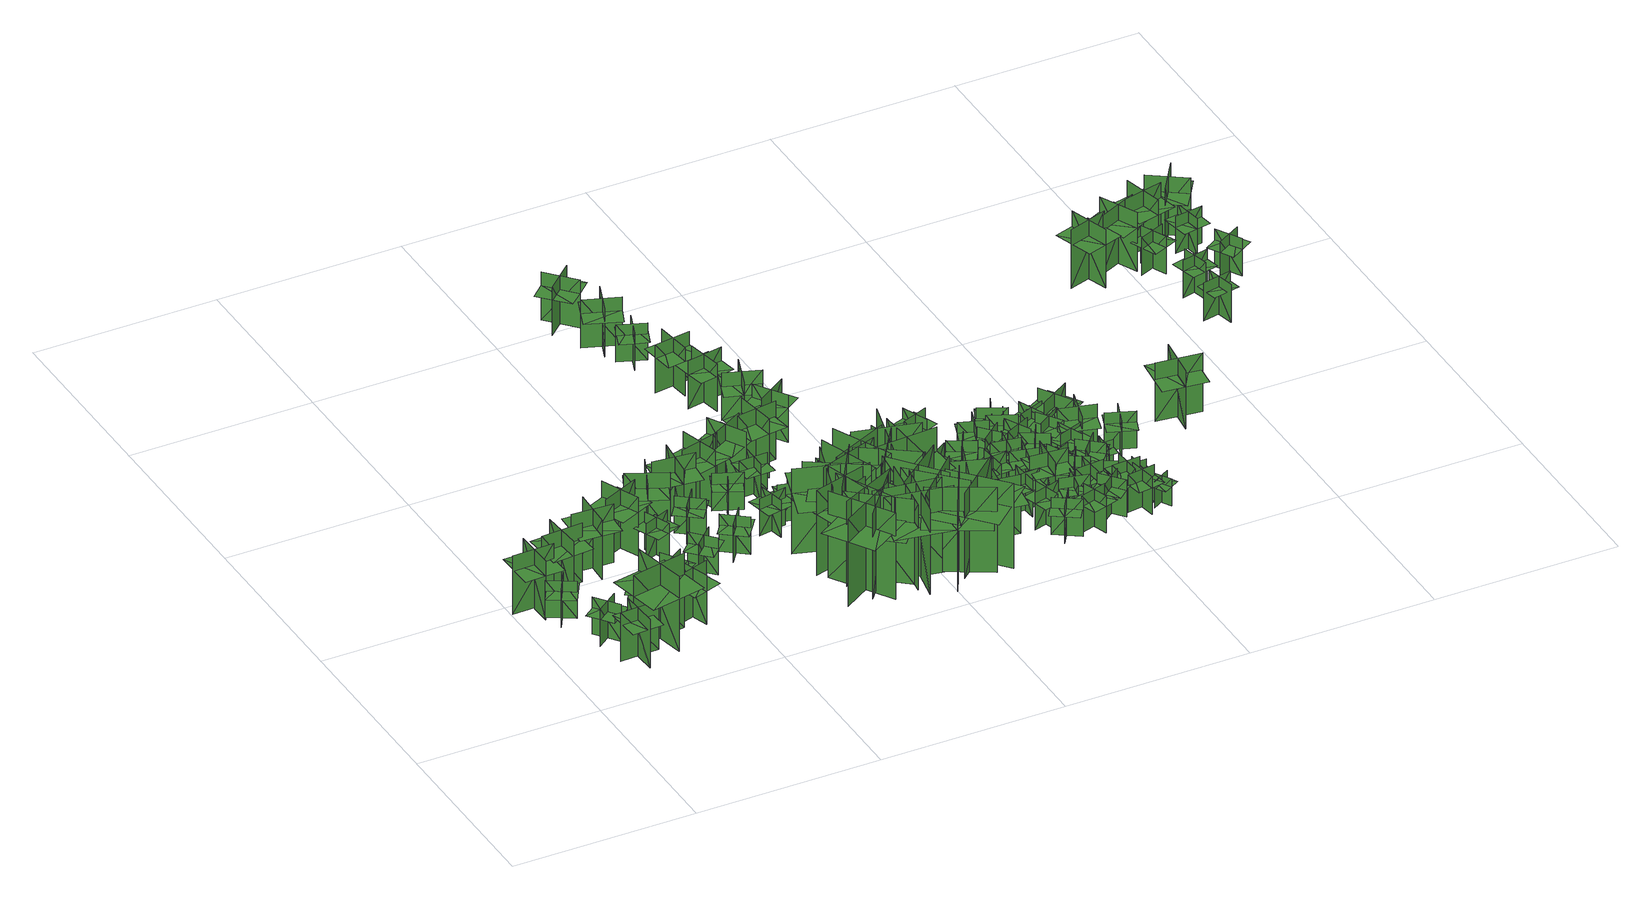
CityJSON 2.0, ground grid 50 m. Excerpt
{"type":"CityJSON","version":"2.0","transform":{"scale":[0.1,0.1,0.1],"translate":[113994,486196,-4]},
"CityObjects":{
"tree1":{"type":"SolitaryVegetationObject","geometry":[{"type":"MultiSurface","lod":"1","boundaries":[[[0,1,2]],[[0,2,3]],[[4,5,6]],[[4,6,7]],[[8,9,10]],[[8,10,11]],[[8,11,12]],[[8,12,13]]]}]},
"tree2":{"type":"SolitaryVegetationObject","geometry":[{"type":"MultiSurface","lod":"1","boundaries":[[[14,15,16]],[[14,16,17]],[[18,19,20]],[[18,20,21]],[[22,23,24]],[[22,24,25]],[[22,25,26]],[[22,26,27]]]}]},
"tree3":{"type":"SolitaryVegetationObject","geometry":[{"type":"MultiSurface","lod":"1","boundaries":[[[28,29,30]],[[28,30,31]],[[32,33,34]],[[32,34,35]],[[36,37,38]],[[36,38,39]],[[36,39,40]],[[36,40,41]]]}]},
"tree4":{"type":"SolitaryVegetationObject","geometry":[{"type":"MultiSurface","lod":"1","boundaries":[[[42,43,44]],[[42,44,45]],[[46,47,48]],[[46,48,49]],[[50,51,52]],[[50,52,53]],[[50,54,55]],[[50,55,51]]]}]},
"tree5":{"type":"SolitaryVegetationObject","geometry":[{"type":"MultiSurface","lod":"1","boundaries":[[[56,57,58]],[[56,58,59]],[[60,61,62]],[[60,62,63]],[[64,65,66]],[[64,66,67]],[[64,67,68]],[[64,68,69]]]}]},
"tree6":{"type":"SolitaryVegetationObject","geometry":[{"type":"MultiSurface","lod":"1","boundaries":[[[70,71,72]],[[70,72,73]],[[74,75,76]],[[74,76,77]],[[78,79,80]],[[78,80,81]],[[78,81,82]],[[78,82,83]]]}]},
"tree7":{"type":"SolitaryVegetationObject","geometry":[{"type":"MultiSurface","lod":"1","boundaries":[[[84,85,86]],[[84,86,87]],[[88,89,90]],[[88,90,91]],[[92,93,94]],[[92,94,95]],[[92,95,96]],[[92,96,97]]]}]},
"tree8":{"type":"SolitaryVegetationObject","geometry":[{"type":"MultiSurface","lod":"1","boundaries":[[[98,99,100]],[[98,100,101]],[[102,103,104]],[[102,104,105]],[[106,107,108]],[[106,108,109]],[[106,109,110]],[[106,110,111]]]}]},
"tree9":{"type":"SolitaryVegetationObject","geometry":[{"type":"MultiSurface","lod":"1","boundaries":[[[112,113,114]],[[112,114,115]],[[116,117,118]],[[116,118,119]],[[120,121,122]],[[120,122,123]],[[120,124,125]],[[120,125,121]]]}]},
"tree10":{"type":"SolitaryVegetationObject","geometry":[{"type":"MultiSurface","lod":"1","boundaries":[[[126,127,128]],[[126,128,129]],[[130,131,132]],[[130,132,133]],[[134,135,136]],[[134,136,137]],[[134,137,138]],[[134,138,139]]]}]},
"tree11":{"type":"SolitaryVegetationObject","geometry":[{"type":"MultiSurface","lod":"1","boundaries":[[[140,141,142]],[[140,142,143]],[[144,145,146]],[[144,146,147]],[[148,149,150]],[[148,150,151]],[[148,151,152]],[[148,152,153]]]}]},
"tree12":{"type":"SolitaryVegetationObject","geometry":[{"type":"MultiSurface","lod":"1","boundaries":[[[154,155,156]],[[154,156,157]],[[158,159,160]],[[158,160,161]],[[162,163,164]],[[162,164,165]],[[162,165,166]],[[162,166,167]]]}]},
"tree13":{"type":"SolitaryVegetationObject","geometry":[{"type":"MultiSurface","lod":"1","boundaries":[[[168,169,170]],[[168,170,171]],[[172,173,174]],[[172,174,175]],[[176,177,178]],[[176,178,179]],[[176,179,180]],[[176,180,181]]]}]},
"tree14":{"type":"SolitaryVegetationObject","geometry":[{"type":"MultiSurface","lod":"1","boundaries":[[[182,183,184]],[[182,184,185]],[[186,187,188]],[[186,188,189]],[[190,191,192]],[[190,192,193]],[[190,193,194]],[[190,194,195]]]}]},
"tree15":{"type":"SolitaryVegetationObject","geometry":[{"type":"MultiSurface","lod":"1","boundaries":[[[196,197,198]],[[196,198,199]],[[200,201,202]],[[200,202,203]],[[204,205,206]],[[204,206,207]],[[204,207,208]],[[204,208,209]]]}]},
"tree16":{"type":"SolitaryVegetationObject","geometry":[{"type":"MultiSurface","lod":"1","boundaries":[[[210,211,212]],[[210,212,213]],[[214,215,216]],[[214,216,217]],[[218,219,220]],[[218,220,221]],[[218,221,222]],[[218,222,223]]]}]},
"tree17":{"type":"SolitaryVegetationObject","geometry":[{"type":"MultiSurface","lod":"1","boundaries":[[[224,225,226]],[[224,226,227]],[[228,229,230]],[[228,230,231]],[[232,233,234]],[[232,234,235]],[[232,235,236]],[[232,236,237]]]}]},
"tree18":{"type":"SolitaryVegetationObject","geometry":[{"type":"MultiSurface","lod":"1","boundaries":[[[238,239,240]],[[238,240,241]],[[242,243,244]],[[242,244,245]],[[246,247,248]],[[246,248,249]],[[246,249,250]],[[246,250,251]]]}]},
"tree19":{"type":"SolitaryVegetationObject","geometry":[{"type":"MultiSurface","lod":"1","boundaries":[[[252,253,254]],[[252,254,255]],[[256,257,258]],[[256,258,259]],[[260,261,262]],[[260,262,263]],[[260,263,264]],[[260,264,265]]]}]},
"tree20":{"type":"SolitaryVegetationObject","geometry":[{"type":"MultiSurface","lod":"1","boundaries":[[[266,267,268]],[[266,268,269]],[[270,271,272]],[[270,272,273]],[[274,275,276]],[[274,276,277]],[[274,277,278]],[[274,278,279]]]}]},
"tree21":{"type":"SolitaryVegetationObject","geometry":[{"type":"MultiSurface","lod":"1","boundaries":[[[280,281,282]],[[280,282,283]],[[284,285,286]],[[284,286,287]],[[288,289,290]],[[288,290,291]],[[288,292,293]],[[288,293,289]]]}]},
"tree22":{"type":"SolitaryVegetationObject","geometry":[{"type":"MultiSurface","lod":"1","boundaries":[[[294,295,296]],[[294,296,297]],[[298,299,300]],[[298,300,301]],[[302,303,304]],[[302,304,305]],[[302,305,306]],[[302,306,307]]]}]},
"tree23":{"type":"SolitaryVegetationObject","geometry":[{"type":"MultiSurface","lod":"1","boundaries":[[[308,309,310]],[[308,310,311]],[[312,313,314]],[[312,314,315]],[[316,317,318]],[[316,318,319]],[[316,319,320]],[[316,320,321]]]}]},
"tree24":{"type":"SolitaryVegetationObject","geometry":[{"type":"MultiSurface","lod":"1","boundaries":[[[322,323,324]],[[322,324,325]],[[326,327,328]],[[326,328,329]],[[330,331,332]],[[330,332,333]],[[330,333,334]],[[330,334,335]]]}]},
"tree25":{"type":"SolitaryVegetationObject","geometry":[{"type":"MultiSurface","lod":"1","boundaries":[[[336,337,338]],[[336,338,339]],[[340,341,342]],[[340,342,343]],[[344,345,346]],[[344,346,347]],[[344,347,348]],[[344,348,349]]]}]},
"tree26":{"type":"SolitaryVegetationObject","geometry":[{"type":"MultiSurface","lod":"1","boundaries":[[[350,351,352]],[[350,352,353]],[[354,355,356]],[[354,356,357]],[[358,359,360]],[[358,360,361]],[[358,361,362]],[[358,362,363]]]}]},
"tree27":{"type":"SolitaryVegetationObject","geometry":[{"type":"MultiSurface","lod":"1","boundaries":[[[364,365,366]],[[364,366,367]],[[368,369,370]],[[368,370,371]],[[372,373,374]],[[372,374,375]],[[372,375,376]],[[372,376,377]]]}]},
"tree28":{"type":"SolitaryVegetationObject","geometry":[{"type":"MultiSurface","lod":"1","boundaries":[[[378,379,380]],[[378,380,381]],[[382,383,384]],[[382,384,385]],[[386,387,388]],[[386,388,389]],[[386,390,391]],[[386,391,387]]]}]},
"tree29":{"type":"SolitaryVegetationObject","geometry":[{"type":"MultiSurface","lod":"1","boundaries":[[[392,393,394]],[[392,394,395]],[[396,397,398]],[[396,398,399]],[[400,401,402]],[[400,402,403]],[[400,404,405]],[[400,405,401]]]}]},
"tree30":{"type":"SolitaryVegetationObject","geometry":[{"type":"MultiSurface","lod":"1","boundaries":[[[406,407,408]],[[406,408,409]],[[410,411,412]],[[410,412,413]],[[414,415,416]],[[414,416,417]],[[414,417,418]],[[414,418,419]]]}]},
"tree31":{"type":"SolitaryVegetationObject","geometry":[{"type":"MultiSurface","lod":"1","boundaries":[[[420,421,422]],[[420,422,423]],[[424,425,426]],[[424,426,427]],[[428,429,430]],[[428,430,431]],[[428,431,432]],[[428,432,433]]]}]},
"tree32":{"type":"SolitaryVegetationObject","geometry":[{"type":"MultiSurface","lod":"1","boundaries":[[[434,435,436]],[[434,436,437]],[[438,439,440]],[[438,440,441]],[[442,443,444]],[[442,444,445]],[[442,445,446]],[[442,446,447]]]}]},
"tree33":{"type":"SolitaryVegetationObject","geometry":[{"type":"MultiSurface","lod":"1","boundaries":[[[448,449,450]],[[448,450,451]],[[452,453,454]],[[452,454,455]],[[456,457,458]],[[456,458,459]],[[456,459,460]],[[456,460,461]]]}]},
"tree34":{"type":"SolitaryVegetationObject","geometry":[{"type":"MultiSurface","lod":"1","boundaries":[[[462,463,464]],[[462,464,465]],[[466,467,468]],[[466,468,469]],[[470,471,472]],[[470,472,473]],[[470,473,474]],[[470,474,475]]]}]},
"tree35":{"type":"SolitaryVegetationObject","geometry":[{"type":"MultiSurface","lod":"1","boundaries":[[[476,477,478]],[[476,478,479]],[[480,481,482]],[[480,482,483]],[[484,485,486]],[[484,486,487]],[[484,487,488]],[[484,488,489]]]}]},
"tree36":{"type":"SolitaryVegetationObject","geometry":[{"type":"MultiSurface","lod":"1","boundaries":[[[490,491,492]],[[490,492,493]],[[494,495,496]],[[494,496,497]],[[498,499,500]],[[498,500,501]],[[498,501,502]],[[498,502,503]]]}]},
"tree37":{"type":"SolitaryVegetationObject","geometry":[{"type":"MultiSurface","lod":"1","boundaries":[[[504,505,506]],[[504,506,507]],[[508,509,510]],[[508,510,511]],[[512,513,514]],[[512,514,515]],[[512,515,516]],[[512,516,517]]]}]},
"tree38":{"type":"SolitaryVegetationObject","geometry":[{"type":"MultiSurface","lod":"1","boundaries":[[[518,519,520]],[[518,520,521]],[[522,523,524]],[[522,524,525]],[[526,527,528]],[[526,528,529]],[[526,529,530]],[[526,530,531]]]}]},
"tree39":{"type":"SolitaryVegetationObject","geometry":[{"type":"MultiSurface","lod":"1","boundaries":[[[532,533,534]],[[532,534,535]],[[536,537,538]],[[536,538,539]],[[540,541,542]],[[540,542,543]],[[540,543,544]],[[540,544,545]]]}]},
"tree40":{"type":"SolitaryVegetationObject","geometry":[{"type":"MultiSurface","lod":"1","boundaries":[[[546,547,548]],[[546,548,549]],[[550,551,552]],[[550,552,553]],[[554,555,556]],[[554,556,557]],[[554,557,558]],[[554,558,559]]]}]},
"tree41":{"type":"SolitaryVegetationObject","geometry":[{"type":"MultiSurface","lod":"1","boundaries":[[[560,561,562]],[[560,562,563]],[[564,565,566]],[[564,566,567]],[[568,569,570]],[[568,570,571]],[[568,571,572]],[[568,572,573]]]}]},
"tree42":{"type":"SolitaryVegetationObject","geometry":[{"type":"MultiSurface","lod":"1","boundaries":[[[574,575,576]],[[574,576,577]],[[578,579,580]],[[578,580,581]],[[582,583,584]],[[582,584,585]],[[582,585,586]],[[582,586,587]]]}]},
"tree43":{"type":"SolitaryVegetationObject","geometry":[{"type":"MultiSurface","lod":"1","boundaries":[[[588,589,590]],[[588,590,591]],[[592,593,594]],[[592,594,595]],[[596,597,598]],[[596,598,599]],[[596,599,600]],[[596,600,601]]]}]},
"tree44":{"type":"SolitaryVegetationObject","geometry":[{"type":"MultiSurface","lod":"1","boundaries":[[[602,603,604]],[[602,604,605]],[[606,607,608]],[[606,608,609]],[[610,611,612]],[[610,612,613]],[[610,613,614]],[[610,614,615]]]}]},
"tree45":{"type":"SolitaryVegetationObject","geometry":[{"type":"MultiSurface","lod":"1","boundaries":[[[616,617,618]],[[616,618,619]],[[620,621,622]],[[620,622,623]],[[624,625,626]],[[624,626,627]],[[624,627,628]],[[624,628,629]]]}]},
"tree46":{"type":"SolitaryVegetationObject","geometry":[{"type":"MultiSurface","lod":"1","boundaries":[[[630,631,632]],[[630,632,633]],[[634,635,636]],[[634,636,637]],[[638,639,640]],[[638,640,641]],[[638,641,642]],[[638,642,643]]]}]},
"tree47":{"type":"SolitaryVegetationObject","geometry":[{"type":"MultiSurface","lod":"1","boundaries":[[[644,645,646]],[[644,646,647]],[[648,649,650]],[[648,650,651]],[[652,653,654]],[[652,654,655]],[[652,655,656]],[[652,656,657]]]}]},
"tree48":{"type":"SolitaryVegetationObject","geometry":[{"type":"MultiSurface","lod":"1","boundaries":[[[658,659,660]],[[658,660,661]],[[662,663,664]],[[662,664,665]],[[666,667,668]],[[666,668,669]],[[666,669,670]],[[666,670,671]]]}]},
"tree49":{"type":"SolitaryVegetationObject","geometry":[{"type":"MultiSurface","lod":"1","boundaries":[[[672,673,674]],[[672,674,675]],[[676,677,678]],[[676,678,679]],[[680,681,682]],[[680,682,683]],[[680,683,684]],[[680,684,685]]]}]},
"tree50":{"type":"SolitaryVegetationObject","geometry":[{"type":"MultiSurface","lod":"1","boundaries":[[[686,687,688]],[[686,688,689]],[[690,691,692]],[[690,692,693]],[[694,695,696]],[[694,696,697]],[[694,697,698]],[[694,698,699]]]}]},
"tree51":{"type":"SolitaryVegetationObject","geometry":[{"type":"MultiSurface","lod":"1","boundaries":[[[700,701,702]],[[700,702,703]],[[704,705,706]],[[704,706,707]],[[708,709,710]],[[708,710,711]],[[708,711,712]],[[708,712,713]]]}]},
"tree52":{"type":"SolitaryVegetationObject","geometry":[{"type":"MultiSurface","lod":"1","boundaries":[[[714,715,716]],[[714,716,717]],[[718,719,720]],[[718,720,721]],[[722,723,724]],[[722,724,725]],[[722,725,726]],[[722,726,727]]]}]},
"tree53":{"type":"SolitaryVegetationObject","geometry":[{"type":"MultiSurface","lod":"1","boundaries":[[[728,729,730]],[[728,730,731]],[[732,733,734]],[[732,734,735]],[[736,737,738]],[[736,738,739]],[[736,739,740]],[[736,740,741]]]}]},
"tree54":{"type":"SolitaryVegetationObject","geometry":[{"type":"MultiSurface","lod":"1","boundaries":[[[742,743,744]],[[742,744,745]],[[746,747,748]],[[746,748,749]],[[750,751,752]],[[750,752,753]],[[750,753,754]],[[750,754,755]]]}]},
"tree55":{"type":"SolitaryVegetationObject","geometry":[{"type":"MultiSurface","lod":"1","boundaries":[[[756,757,758]],[[756,758,759]],[[760,761,762]],[[760,762,763]],[[764,765,766]],[[764,766,767]],[[764,767,768]],[[764,768,769]]]}]},
"tree56":{"type":"SolitaryVegetationObject","geometry":[{"type":"MultiSurface","lod":"1","boundaries":[[[770,771,772]],[[770,772,773]],[[774,775,776]],[[774,776,777]],[[778,779,780]],[[778,780,781]],[[778,781,782]],[[778,782,783]]]}]},
"tree57":{"type":"SolitaryVegetationObject","geometry":[{"type":"MultiSurface","lod":"1","boundaries":[[[784,785,786]],[[784,786,787]],[[788,789,790]],[[788,790,791]],[[792,793,794]],[[792,794,795]],[[792,795,796]],[[792,796,797]]]}]},
"tree58":{"type":"SolitaryVegetationObject","geometry":[{"type":"MultiSurface","lod":"1","boundaries":[[[798,799,800]],[[798,800,801]],[[802,803,804]],[[802,804,805]],[[806,807,808]],[[806,808,809]],[[806,809,810]],[[806,810,811]]]}]},
"tree59":{"type":"SolitaryVegetationObject","geometry":[{"type":"MultiSurface","lod":"1","boundaries":[[[812,813,814]],[[812,814,815]],[[816,817,818]],[[816,818,819]],[[820,821,822]],[[820,822,823]],[[820,823,824]],[[820,824,825]]]}]},
"tree60":{"type":"SolitaryVegetationObject","geometry":[{"type":"MultiSurface","lod":"1","boundaries":[[[826,827,828]],[[826,828,829]],[[830,831,832]],[[830,832,833]],[[834,835,836]],[[834,836,837]],[[834,837,838]],[[834,838,839]]]}]},
"tree61":{"type":"SolitaryVegetationObject","geometry":[{"type":"MultiSurface","lod":"1","boundaries":[[[840,841,842]],[[840,842,843]],[[844,845,846]],[[844,846,847]],[[848,849,850]],[[848,850,851]],[[848,851,852]],[[848,852,853]]]}]},
"tree62":{"type":"SolitaryVegetationObject","geometry":[{"type":"MultiSurface","lod":"1","boundaries":[[[854,855,856]],[[854,856,857]],[[858,859,860]],[[858,860,861]],[[862,863,864]],[[862,864,865]],[[862,865,866]],[[862,866,867]]]}]},
"tree63":{"type":"SolitaryVegetationObject","geometry":[{"type":"MultiSurface","lod":"1","boundaries":[[[868,869,870]],[[868,870,871]],[[872,873,874]],[[872,874,875]],[[876,877,878]],[[876,878,879]],[[876,879,880]],[[876,880,881]]]}]},
"tree64":{"type":"SolitaryVegetationObject","geometry":[{"type":"MultiSurface","lod":"1","boundaries":[[[882,883,884]],[[882,884,885]],[[886,887,888]],[[886,888,889]],[[890,891,892]],[[890,892,893]],[[890,893,894]],[[890,894,895]]]}]},
"tree65":{"type":"SolitaryVegetationObject","geometry":[{"type":"MultiSurface","lod":"1","boundaries":[[[896,897,898]],[[896,898,899]],[[900,901,902]],[[900,902,903]],[[904,905,906]],[[904,906,907]],[[904,907,908]],[[904,908,909]]]}]},
"tree66":{"type":"SolitaryVegetationObject","geometry":[{"type":"MultiSurface","lod":"1","boundaries":[[[910,911,912]],[[910,912,913]],[[914,915,916]],[[914,916,917]],[[918,919,920]],[[918,920,921]],[[918,921,922]],[[918,922,923]]]}]},
"tree67":{"type":"SolitaryVegetationObject","geometry":[{"type":"MultiSurface","lod":"1","boundaries":[[[924,925,926]],[[924,926,927]],[[928,929,930]],[[928,930,931]],[[932,933,934]],[[932,934,935]],[[932,935,936]],[[932,936,937]]]}]},
"tree68":{"type":"SolitaryVegetationObject","geometry":[{"type":"MultiSurface","lod":"1","boundaries":[[[938,939,940]],[[938,940,941]],[[942,943,944]],[[942,944,945]],[[946,947,948]],[[946,948,949]],[[946,949,950]],[[946,950,951]]]}]},
"tree69":{"type":"SolitaryVegetationObject","geometry":[{"type":"MultiSurface","lod":"1","boundaries":[[[952,953,954]],[[952,954,955]],[[956,957,958]],[[956,958,959]],[[960,961,962]],[[960,962,963]],[[960,963,964]],[[960,964,965]]]}]},
"tree70":{"type":"SolitaryVegetationObject","geometry":[{"type":"MultiSurface","lod":"1","boundaries":[[[966,967,968]],[[966,968,969]],[[970,971,972]],[[970,972,973]],[[974,975,976]],[[974,976,977]],[[974,977,978]],[[974,978,979]]]}]},
"tree71":{"type":"SolitaryVegetationObject","geometry":[{"type":"MultiSurface","lod":"1","boundaries":[[[980,981,982]],[[980,982,983]],[[984,985,986]],[[984,986,987]],[[988,989,990]],[[988,990,991]],[[988,991,992]],[[988,992,993]]]}]},
"tree72":{"type":"SolitaryVegetationObject","geometry":[{"type":"MultiSurface","lod":"1","boundaries":[[[994,995,996]],[[994,996,997]],[[998,999,1000]],[[998,1000,1001]],[[1002,1003,1004]],[[1002,1004,1005]],[[1002,1005,1006]],[[1002,1006,1007]]]}]},
"tree73":{"type":"SolitaryVegetationObject","geometry":[{"type":"MultiSurface","lod":"1","boundaries":[[[1008,1009,1010]],[[1008,1010,1011]],[[1012,1013,1014]],[[1012,1014,1015]],[[1016,1017,1018]],[[1016,1018,1019]],[[1016,1019,1020]],[[1016,1020,1021]]]}]},
"tree74":{"type":"SolitaryVegetationObject","geometry":[{"type":"MultiSurface","lod":"1","boundaries":[[[1022,1023,1024]],[[1022,1024,1025]],[[1026,1027,1028]],[[1026,1028,1029]],[[1030,1020,1031]],[[1030,1031,1032]],[[1030,1032,1033]],[[1030,1033,1034]]]}]},
"tree75":{"type":"SolitaryVegetationObject","geometry":[{"type":"MultiSurface","lod":"1","boundaries":[[[1035,1036,1037]],[[1035,1037,1038]],[[1039,1040,1041]],[[1039,1041,1042]],[[1043,1044,1045]],[[1043,1045,1046]],[[1043,1046,1047]],[[1043,1047,1048]]]}]},
"tree76":{"type":"SolitaryVegetationObject","geometry":[{"type":"MultiSurface","lod":"1","boundaries":[[[1049,1050,1051]],[[1049,1051,1052]],[[1053,1054,1055]],[[1053,1055,1056]],[[1057,1058,1059]],[[1057,1059,1060]],[[1057,1060,1061]],[[1057,1061,1062]]]}]},
"tree77":{"type":"SolitaryVegetationObject","geometry":[{"type":"MultiSurface","lod":"1","boundaries":[[[1063,1064,1065]],[[1063,1065,1066]],[[1067,1068,1069]],[[1067,1069,1070]],[[1071,1072,1073]],[[1071,1073,1074]],[[1071,1074,1075]],[[1071,1075,1076]]]}]},
"tree78":{"type":"SolitaryVegetationObject","geometry":[{"type":"MultiSurface","lod":"1","boundaries":[[[1077,1078,1079]],[[1077,1079,1080]],[[1081,1082,1083]],[[1081,1083,1084]],[[1085,1086,1087]],[[1085,1087,1088]],[[1085,1088,1089]],[[1085,1089,1090]]]}]},
"tree79":{"type":"SolitaryVegetationObject","geometry":[{"type":"MultiSurface","lod":"1","boundaries":[[[1091,1092,1093]],[[1091,1093,1094]],[[1095,1096,1097]],[[1095,1097,1098]],[[1099,1100,1101]],[[1099,1101,1102]],[[1099,1102,1103]],[[1099,1103,1104]]]}]},
"tree80":{"type":"SolitaryVegetationObject","geometry":[{"type":"MultiSurface","lod":"1","boundaries":[[[1105,1106,1107]],[[1105,1107,1108]],[[1109,1110,1111]],[[1109,1111,1112]],[[1113,1114,1115]],[[1113,1115,1116]],[[1113,1116,1117]],[[1113,1117,1118]]]}]},
"tree81":{"type":"SolitaryVegetationObject","geometry":[{"type":"MultiSurface","lod":"1","boundaries":[[[1119,1120,1121]],[[1119,1121,1122]],[[1123,1124,1125]],[[1123,1125,1126]],[[1127,1128,1129]],[[1127,1129,1130]],[[1127,1130,1131]],[[1127,1131,1132]]]}]},
"tree82":{"type":"SolitaryVegetationObject","geometry":[{"type":"MultiSurface","lod":"1","boundaries":[[[1133,1134,1135]],[[1133,1135,1136]],[[1137,1138,1139]],[[1137,1139,1140]],[[1141,1142,1143]],[[1141,1143,1144]],[[1141,1144,1145]],[[1141,1145,1146]]]}]},
"tree83":{"type":"SolitaryVegetationObject","geometry":[{"type":"MultiSurface","lod":"1","boundaries":[[[1147,1148,1149]],[[1147,1149,1150]],[[1151,1152,1153]],[[1151,1153,1154]],[[1155,1156,1157]],[[1155,1157,1158]],[[1155,1158,1159]],[[1155,1159,1160]]]}]},
"tree84":{"type":"SolitaryVegetationObject","geometry":[{"type":"MultiSurface","lod":"1","boundaries":[[[1161,1162,1163]],[[1161,1163,1164]],[[1165,1166,1167]],[[1165,1167,1168]],[[1169,1170,1171]],[[1169,1171,1172]],[[1169,1172,1173]],[[1169,1173,1174]]]}]},
"tree85":{"type":"SolitaryVegetationObject","geometry":[{"type":"MultiSurface","lod":"1","boundaries":[[[1175,1176,1177]],[[1175,1177,1178]],[[1179,1180,1181]],[[1179,1181,1182]],[[1183,1184,1185]],[[1183,1185,1186]],[[1183,1186,1187]],[[1183,1187,1188]]]}]},
"tree86":{"type":"SolitaryVegetationObject","geometry":[{"type":"MultiSurface","lod":"1","boundaries":[[[1189,1190,1191]],[[1189,1191,1192]],[[1193,1194,1195]],[[1193,1195,1196]],[[1197,1198,1199]],[[1197,1199,1200]],[[1197,1200,1201]],[[1197,1201,1202]]]}]},
"tree87":{"type":"SolitaryVegetationObject","geometry":[{"type":"MultiSurface","lod":"1","boundaries":[[[1203,1204,1205]],[[1203,1205,1206]],[[1207,1208,1209]],[[1207,1209,1210]],[[1211,1212,1213]],[[1211,1213,1214]],[[1211,1214,1215]],[[1211,1215,1216]]]}]},
"tree88":{"type":"SolitaryVegetationObject","geometry":[{"type":"MultiSurface","lod":"1","boundaries":[[[1217,1218,1219]],[[1217,1219,1220]],[[1221,1222,1223]],[[1221,1223,1224]],[[1225,1226,1227]],[[1225,1227,1228]],[[1225,1228,1229]],[[1225,1229,1230]]]}]},
"tree89":{"type":"SolitaryVegetationObject","geometry":[{"type":"MultiSurface","lod":"1","boundaries":[[[1231,1232,1233]],[[1231,1233,1234]],[[1235,1236,1237]],[[1235,1237,1238]],[[1239,1240,1241]],[[1239,1241,1242]],[[1239,1242,1243]],[[1239,1243,1244]]]}]},
"tree90":{"type":"SolitaryVegetationObject","geometry":[{"type":"MultiSurface","lod":"1","boundaries":[[[1245,1246,1247]],[[1245,1247,1248]],[[1249,1250,1251]],[[1249,1251,1252]],[[1253,1254,1255]],[[1253,1255,1256]],[[1253,1256,1257]],[[1253,1257,1258]]]}]},
"tree91":{"type":"SolitaryVegetationObject","geometry":[{"type":"MultiSurface","lod":"1","boundaries":[[[1259,1260,1261]],[[1259,1261,1262]],[[1263,1264,1265]],[[1263,1265,1266]],[[1267,1268,1269]],[[1267,1269,1270]],[[1267,1270,1271]],[[1267,1271,1272]]]}]},
"tree92":{"type":"SolitaryVegetationObject","geometry":[{"type":"MultiSurface","lod":"1","boundaries":[[[1273,1274,1275]],[[1273,1275,1276]],[[1277,1278,1279]],[[1277,1279,1280]],[[1281,1282,1283]],[[1281,1283,1284]],[[1281,1284,1285]],[[1281,1285,1286]]]}]},
"tree93":{"type":"SolitaryVegetationObject","geometry":[{"type":"MultiSurface","lod":"1","boundaries":[[[1287,1288,1289]],[[1287,1289,1290]],[[1291,1292,1293]],[[1291,1293,1294]],[[1295,1296,1297]],[[1295,1297,1298]],[[1295,1298,1299]],[[1295,1299,1300]]]}]},
"tree94":{"type":"SolitaryVegetationObject","geometry":[{"type":"MultiSurface","lod":"1","boundaries":[[[1301,1302,1303]],[[1301,1303,1304]],[[1305,1306,1307]],[[1305,1307,1308]],[[1309,1310,1311]],[[1309,1311,1312]],[[1309,1312,1313]],[[1309,1313,1314]]]}]},
"tree95":{"type":"SolitaryVegetationObject","geometry":[{"type":"MultiSurface","lod":"1","boundaries":[[[1315,1316,1317]],[[1315,1317,1318]],[[1319,1320,1321]],[[1319,1321,1322]],[[1323,1324,1325]],[[1323,1325,1326]],[[1323,1327,1328]],[[1323,1328,1324]]]}]},
"tree96":{"type":"SolitaryVegetationObject","geometry":[{"type":"MultiSurface","lod":"1","boundaries":[[[1329,1330,1331]],[[1329,1331,1332]],[[1333,1334,1335]],[[1333,1335,1336]],[[1337,1338,1339]],[[1337,1339,1340]],[[1337,1340,1341]],[[1337,1341,1342]]]}]},
"tree97":{"type":"SolitaryVegetationObject","geometry":[{"type":"MultiSurface","lod":"1","boundaries":[[[1343,1344,1345]],[[1343,1345,1346]],[[1347,1348,1349]],[[1347,1349,1350]],[[1351,1352,1353]],[[1351,1353,1354]],[[1351,1354,1355]],[[1351,1355,1356]]]}]},
"tree98":{"type":"SolitaryVegetationObject","geometry":[{"type":"MultiSurface","lod":"1","boundaries":[[[1357,1358,1359]],[[1357,1359,1360]],[[1361,1362,1363]],[[1361,1363,1364]],[[1365,1366,1367]],[[1365,1367,1368]],[[1365,1368,1369]],[[1365,1369,1370]]]}]},
"tree99":{"type":"SolitaryVegetationObject","geometry":[{"type":"MultiSurface","lod":"1","boundaries":[[[1371,1372,1373]],[[1371,1373,1374]],[[1375,1376,1377]],[[1375,1377,1378]],[[1379,1380,1381]],[[1379,1381,1382]],[[1379,1382,1383]],[[1379,1383,1384]]]}]},
"tree100":{"type":"SolitaryVegetationObject","geometry":[{"type":"MultiSurface","lod":"1","boundaries":[[[1385,1386,1387]],[[1385,1387,1388]],[[1389,1390,1391]],[[1389,1391,1392]],[[1393,1394,1395]],[[1393,1395,1396]],[[1393,1396,1397]],[[1393,1397,1398]]]}]},
"tree101":{"type":"SolitaryVegetationObject","geometry":[{"type":"MultiSurface","lod":"1","boundaries":[[[1399,1400,1401]],[[1399,1401,1402]],[[1403,1404,1405]],[[1403,1405,1406]],[[1407,1408,1409]],[[1407,1409,1410]],[[1407,1410,1411]],[[1407,1411,1412]]]}]}
},
"vertices":[
[4,465,9],[117,468,9],[117,468,179],[4,465,179],[64,409,9],[61,521,9],[61,521,179],[64,409,179],[64,409,135],[118,410,135],[115,522,135],[61,521,135],[7,520,135],[9,408,135],
[127,366,18],[61,406,18],[61,406,126],[127,366,126],[115,416,18],[75,350,18],[75,350,126],[115,416,126],[115,416,96],[82,436,96],[42,370,96],[75,350,96],[108,330,96],[148,396,96],
[176,231,17],[130,293,17],[130,293,124],[176,231,124],[184,282,17],[122,236,17],[122,236,124],[184,282,124],[184,282,94],[161,313,94],[99,267,94],[122,236,94],[145,205,94],[207,251,94],
[188,103,13],[183,209,13],[183,209,154],[188,103,154],[244,165,13],[138,160,13],[138,160,154],[244,165,154],[188,112,118],[183,209,118],[141,207,118],[146,110,118],[230,114,118],[225,211,118],
[162,450,10],[154,562,10],[154,562,181],[162,450,181],[216,512,10],[103,504,10],[103,504,181],[216,512,181],[216,512,136],[212,566,136],[100,558,136],[103,504,136],[107,450,136],[220,458,136],
[283,135,13],[253,286,13],[253,286,229],[283,135,229],[341,220,13],[189,190,13],[189,190,229],[341,220,229],[341,220,168],[326,296,168],[174,266,168],[189,190,168],[204,114,168],[356,144,168],
[246,328,19],[308,283,19],[308,283,126],[246,328,126],[253,277,19],[299,340,19],[299,340,126],[253,277,126],[253,277,96],[285,254,96],[330,317,96],[299,340,96],[268,363,96],[222,300,96],
[266,604,16],[260,492,16],[260,492,186],[266,604,186],[206,549,16],[318,543,16],[318,543,186],[206,549,186],[206,549,141],[203,495,141],[315,489,141],[318,543,141],[321,597,141],[208,603,141],
[394,204,15],[367,286,15],[367,286,157],[394,204,157],[423,263,15],[342,236,15],[342,236,157],[423,263,157],[423,263,111],[342,236,111],[357,192,111],[438,219,111],[409,307,111],[328,281,111],
[411,374,21],[347,330,21],[347,330,128],[411,374,128],[360,383,21],[404,319,21],[404,319,128],[360,383,128],[360,383,98],[328,361,98],[372,297,98],[404,319,98],[436,341,98],[392,405,98],
[337,643,17],[383,540,17],[383,540,187],[337,643,187],[308,566,17],[411,612,17],[411,612,187],[308,566,187],[308,566,143],[330,517,143],[433,563,143],[411,612,143],[389,662,143],[286,616,143],
[407,552,22],[437,481,22],[437,481,130],[407,552,130],[387,505,22],[459,534,22],[459,534,130],[387,505,130],[387,505,100],[402,469,100],[474,499,100],[459,534,100],[444,570,100],[372,541,100],
[512,370,23],[458,426,23],[458,426,131],[512,370,131],[513,422,23],[457,368,23],[457,368,131],[513,422,131],[513,422,100],[486,450,100],[430,396,100],[457,368,100],[484,340,100],[540,394,100],
[501,599,18],[399,645,18],[399,645,188],[501,599,188],[472,676,18],[426,573,18],[426,573,188],[472,676,188],[472,676,144],[423,698,144],[376,595,144],[426,573,144],[475,551,144],[521,654,144],
[551,584,25],[505,522,25],[505,522,133],[551,584,133],[500,577,25],[562,530,25],[562,530,133],[500,577,133],[500,577,102],[477,546,102],[539,499,102],[562,530,102],[585,562,102],[523,608,102],
[622,412,24],[560,458,24],[560,458,132],[622,412,132],[615,463,24],[568,401,24],[568,401,132],[615,463,132],[615,463,102],[584,486,102],[537,424,102],[568,401,102],[599,377,102],[646,439,102],
[483,661,17],[595,649,17],[595,649,187],[483,661,187],[536,597,17],[547,709,17],[547,709,187],[536,597,187],[536,597,143],[589,592,143],[601,704,143],[547,709,143],[493,715,143],[482,603,143],
[610,741,18],[640,632,18],[640,632,188],[610,741,188],[570,669,18],[679,699,18],[679,699,188],[570,669,188],[570,669,143],[584,617,143],[693,646,143],[679,699,143],[664,751,143],[556,721,143],
[622,615,29],[694,585,29],[694,585,137],[622,615,137],[641,567,29],[672,639,29],[672,639,137],[641,567,137],[641,567,106],[677,552,106],[707,623,106],[672,639,106],[636,654,106],[606,583,106],
[676,469,26],[752,484,26],[752,484,134],[676,469,134],[719,440,26],[704,516,26],[704,516,134],[719,440,134],[719,440,104],[757,447,104],[742,523,104],[704,516,104],[666,509,104],[681,433,104],
[896,224,10],[736,123,10],[736,123,261],[896,224,261],[750,256,10],[851,96,10],[851,96,261],[750,256,261],[882,215,196],[736,123,196],[776,60,196],[922,152,196],[843,279,196],[696,187,196],
[836,212,18],[788,382,18],[788,382,264],[836,212,264],[894,315,18],[724,266,18],[724,266,264],[894,315,264],[894,315,195],[870,400,195],[700,351,195],[724,266,195],[748,181,195],[919,230,195],
[816,427,20],[764,258,20],[764,258,266],[816,427,266],[712,373,20],[881,320,20],[881,320,266],[712,373,266],[712,373,197],[686,288,197],[855,236,197],[881,320,197],[907,405,197],[738,457,197],
[799,117,15],[912,253,15],[912,253,261],[799,117,261],[917,127,15],[781,240,15],[781,240,261],[917,127,261],[917,127,192],[973,195,192],[837,308,192],[781,240,192],[724,172,192],[860,59,192],
[768,193,16],[927,272,16],[927,272,262],[768,193,262],[880,155,16],[801,314,16],[801,314,262],[880,155,262],[880,155,193],[959,194,193],[881,353,193],[801,314,193],[722,274,193],[801,116,193],
[739,500,28],[814,482,28],[814,482,136],[739,500,136],[766,456,28],[783,531,28],[783,531,136],[766,456,136],[766,456,106],[803,447,106],[821,522,106],[783,531,106],[746,540,106],[728,465,106],
[742,668,19],[687,767,19],[687,767,189],[742,668,189],[764,748,19],[666,693,19],[666,693,189],[764,748,189],[764,748,144],[738,795,144],[640,740,144],[666,693,144],[692,645,144],[791,700,144],
[748,387,18],[907,284,18],[907,284,269],[748,387,269],[781,241,18],[883,400,18],[883,400,269],[781,241,269],[762,378,204],[907,284,204],[947,347,204],[802,441,204],[721,315,204],[867,222,204],
[884,412,23],[763,365,23],[763,365,195],[884,412,195],[790,453,23],[836,332,23],[836,332,195],[790,453,195],[874,408,151],[763,365,151],[781,317,151],[892,360,151],[855,456,151],[744,413,151],
[746,598,29],[745,675,29],[745,675,137],[746,598,137],[782,635,29],[705,633,29],[705,633,137],[782,635,137],[782,635,107],[782,673,107],[704,672,107],[705,633,107],[706,595,107],[783,596,107],
[833,448,21],[893,281,21],[893,281,268],[833,448,268],[782,341,21],[949,401,21],[949,401,268],[782,341,268],[782,341,199],[812,258,199],[979,317,199],[949,401,199],[919,484,199],[752,425,199],
[858,375,20],[921,233,20],[921,233,236],[858,375,236],[820,279,20],[962,342,20],[962,342,236],[820,279,236],[820,279,175],[851,208,175],[993,271,175],[962,342,175],[931,412,175],[789,350,175],
[930,68,17],[963,242,17],[963,242,263],[930,68,263],[1028,134,17],[854,166,17],[854,166,263],[1028,134,263],[1028,134,194],[1044,221,194],[870,253,194],[854,166,194],[838,79,194],[1012,47,194],
[939,276,16],[914,101,16],[914,101,262],[939,276,262],[844,206,16],[1019,181,16],[1019,181,262],[844,206,262],[844,206,193],[831,119,193],[1006,93,193],[1019,181,193],[1032,268,193],[857,294,193],
[863,747,25],[752,731,25],[752,731,195],[863,747,195],[797,796,25],[813,684,25],[813,684,195],[797,796,195],[797,796,151],[743,788,151],[760,676,151],[813,684,151],[867,692,151],[850,804,151],
[990,438,22],[829,364,22],[829,364,269],[990,438,269],[879,480,22],[954,319,22],[954,319,269],[879,480,269],[879,480,200],[799,442,200],[874,282,200],[954,319,200],[1034,356,200],[960,517,200],
[885,390,21],[1031,290,21],[1031,290,267],[885,390,267],[906,274,21],[1006,420,21],[1006,420,267],[906,274,267],[906,274,198],[979,224,198],[1079,370,198],[1006,420,198],[933,470,198],[833,324,198],
[930,507,27],[876,563,27],[876,563,135],[930,507,135],[931,559,27],[875,505,27],[875,505,135],[931,559,135],[931,559,105],[903,587,105],[848,532,105],[875,505,105],[903,477,105],[958,531,105],
[927,200,17],[1065,311,17],[1065,311,264],[927,200,264],[1044,187,17],[933,325,17],[933,325,264],[1044,187,264],[1044,187,195],[1113,242,195],[1002,380,195],[933,325,195],[864,269,195],[975,131,195],
[1072,132,19],[949,259,19],[949,259,265],[1072,132,265],[1075,249,19],[948,127,19],[948,127,265],[1075,249,265],[1075,249,196],[1014,313,196],[886,190,196],[948,127,196],[1009,63,196],[1137,186,196],
[960,160,19],[1115,75,19],[1115,75,265],[960,160,265],[993,47,19],[1078,202,19],[1078,202,265],[993,47,265],[993,47,196],[1070,4,196],[1155,160,196],[1078,202,196],[1000,245,196],[915,89,196],
[1012,505,23],[968,334,23],[968,334,269],[1012,505,269],[910,446,23],[1082,402,23],[1082,402,269],[910,446,269],[910,446,200],[888,360,200],[1060,316,200],[1082,402,200],[1104,488,200],[932,532,200],
[706,1535,27],[632,1468,27],[632,1468,166],[706,1535,166],[640,1539,27],[707,1465,27],[707,1465,166],[640,1539,166],[640,1539,127],[603,1505,127],[670,1432,127],[707,1465,127],[744,1499,127],[677,1572,127],
[1026,284,21],[1016,461,21],[1016,461,267],[1026,284,267],[1105,372,21],[928,361,21],[928,361,267],[1105,372,267],[1105,372,198],[1100,460,198],[923,450,198],[928,361,198],[934,273,198],[1110,283,198],
[703,1330,25],[738,1423,25],[738,1423,163],[703,1330,163],[764,1357,25],[670,1391,25],[670,1391,163],[764,1357,163],[764,1357,125],[781,1404,125],[687,1438,125],[670,1391,125],[653,1345,125],[746,1310,125],
[838,1150,24],[739,1137,24],[739,1137,163],[838,1150,163],[785,1190,24],[798,1092,24],[798,1092,163],[785,1190,163],[785,1190,124],[736,1184,124],[749,1085,124],[798,1092,124],[847,1098,124],[835,1197,124],
[787,1267,27],[715,1295,27],[715,1295,134],[787,1267,134],[766,1315,27],[738,1242,27],[738,1242,134],[766,1315,134],[766,1315,104],[730,1329,104],[702,1256,104],[738,1242,104],[774,1229,104],[802,1301,104],
[1092,228,26],[1053,188,26],[1053,188,103],[1092,228,103],[1055,228,26],[1094,189,26],[1094,189,103],[1055,228,103],[1055,228,81],[1036,208,81],[1075,169,81],[1094,189,81],[1114,208,81],[1075,247,81],
[1057,311,24],[1046,257,24],[1046,257,100],[1057,311,100],[1026,291,24],[1080,280,24],[1080,280,100],[1026,291,100],[1026,291,79],[1021,264,79],[1075,253,79],[1080,280,79],[1086,307,79],[1032,318,79],
[816,1093,25],[834,995,25],[834,995,163],[816,1093,163],[778,1038,25],[876,1056,25],[876,1056,163],[778,1038,163],[778,1038,124],[787,989,124],[885,1007,124],[876,1056,124],[867,1105,124],[769,1087,124],
[1041,204,20],[1158,72,20],[1158,72,266],[1041,204,266],[1033,87,20],[1165,204,20],[1165,204,266],[1033,87,266],[1033,87,197],[1091,20,197],[1224,138,197],[1165,204,197],[1107,270,197],[974,153,197],
[858,810,26],[941,865,26],[941,865,164],[858,810,164],[923,797,26],[868,879,26],[868,879,164],[923,797,164],[923,797,126],[965,824,126],[909,907,126],[868,879,126],[827,852,126],[882,769,126],
[823,950,29],[917,917,29],[917,917,167],[823,950,167],[852,890,29],[885,984,29],[885,984,167],[852,890,167],[852,890,128],[899,873,128],[932,967,128],[885,984,128],[838,1000,128],[805,906,128],
[1174,143,25],[1191,264,25],[1191,264,195],[1174,143,195],[1239,192,25],[1118,208,25],[1118,208,195],[1239,192,195],[1239,192,147],[1247,252,147],[1127,268,147],[1118,208,147],[1110,148,147],[1231,132,147],
[1078,387,25],[1161,441,25],[1161,441,163],[1078,387,163],[1143,373,25],[1089,456,25],[1089,456,163],[1143,373,163],[1143,373,124],[1184,400,124],[1130,483,124],[1089,456,124],[1047,429,124],[1101,346,124],
[1101,594,32],[1027,574,32],[1027,574,139],[1101,594,139],[1057,620,32],[1077,545,32],[1077,545,139],[1057,620,139],[1057,620,109],[1019,610,109],[1040,535,109],[1077,545,109],[1115,556,109],[1094,630,109],
[1096,326,26],[1211,284,26],[1211,284,195],[1096,326,195],[1130,252,26],[1172,367,26],[1172,367,195],[1130,252,195],[1130,252,148],[1188,231,148],[1229,346,148],[1172,367,148],[1115,387,148],[1073,273,148],
[1187,582,31],[1160,654,31],[1160,654,138],[1187,582,138],[1208,629,31],[1136,601,31],[1136,601,138],[1208,629,138],[1208,629,108],[1195,665,108],[1122,638,108],[1136,601,108],[1150,565,108],[1222,593,108],
[1203,430,30],[1242,497,30],[1242,497,138],[1203,430,138],[1253,443,30],[1186,482,30],[1186,482,138],[1253,443,138],[1253,443,107],[1273,477,107],[1206,516,107],[1186,482,107],[1167,449,107],[1233,410,107],
[1250,404,30],[1256,327,30],[1256,327,138],[1250,404,138],[1216,365,30],[1293,371,30],[1293,371,138],[1216,365,138],[1216,365,108],[1219,327,108],[1296,333,108],[1293,371,108],[1290,410,108],[1213,404,108],
[1298,227,30],[1319,152,30],[1319,152,138],[1298,227,138],[1273,182,30],[1347,203,30],[1347,203,138],[1273,182,138],[1273,182,107],[1283,145,107],[1358,166,107],[1347,203,107],[1336,241,107],[1262,219,107],
[1299,148,29],[1364,105,29],[1364,105,137],[1299,148,137],[1309,98,29],[1352,162,29],[1352,162,137],[1309,98,137],[1309,98,107],[1341,76,107],[1384,140,107],[1352,162,107],[1320,183,107],[1277,119,107],
[1254,266,31],[1331,271,31],[1331,271,139],[1254,266,139],[1293,232,31],[1287,309,31],[1287,309,139],[1293,232,139],[1293,232,108],[1331,234,108],[1326,312,108],[1287,309,108],[1249,306,108],[1254,229,108],
[1310,379,32],[1323,455,32],[1323,455,139],[1310,379,139],[1353,408,32],[1276,421,32],[1276,421,139],[1353,408,139],[1353,408,109],[1359,446,109],[1283,460,109],[1276,421,109],[1270,383,109],[1346,370,109],
[1272,488,32],[1298,561,32],[1298,561,139],[1272,488,139],[1319,510,32],[1246,536,32],[1246,536,139],[1319,510,139],[1319,510,109],[1332,547,109],[1259,573,109],[1246,536,109],[1233,500,109],[1306,474,109],
[1330,322,31],[1349,397,31],[1349,397,139],[1330,322,139],[1374,349,31],[1299,367,31],[1299,367,139],[1374,349,139],[1374,349,109],[1384,386,109],[1308,405,109],[1299,367,109],[1290,330,109],[1365,311,109],
[1440,140,31],[1366,117,31],[1366,117,138],[1440,140,138],[1395,164,31],[1418,90,31],[1418,90,138],[1395,164,138],[1395,164,108],[1358,153,108],[1381,79,108],[1418,90,108],[1455,102,108],[1431,176,108],
[1313,286,31],[1412,277,31],[1412,277,169],[1313,286,169],[1355,235,31],[1364,334,31],[1364,334,169],[1355,235,169],[1355,235,130],[1405,230,130],[1414,330,130],[1364,334,130],[1315,339,130],[1305,240,130],
[1332,492,32],[1273,442,32],[1273,442,139],[1332,492,139],[1280,496,32],[1331,438,32],[1331,438,139],[1280,496,139],[1280,496,109],[1251,471,109],[1301,412,109],[1331,438,109],[1360,463,109],[1310,522,109],
[1396,237,31],[1379,161,31],[1379,161,138],[1396,237,138],[1352,210,31],[1428,192,31],[1428,192,138],[1352,210,138],[1352,210,108],[1344,172,108],[1419,155,108],[1428,192,108],[1436,230,108],[1361,247,108],
[1442,338,31],[1373,304,31],[1373,304,139],[1442,338,139],[1394,355,31],[1428,286,31],[1428,286,139],[1394,355,139],[1394,355,109],[1359,338,109],[1393,269,109],[1428,286,109],[1463,303,109],[1428,372,109],
[1388,427,33],[1353,496,33],[1353,496,141],[1388,427,141],[1404,476,33],[1335,441,33],[1335,441,141],[1404,476,141],[1404,476,111],[1387,511,111],[1318,476,111],[1335,441,111],[1353,407,111],[1422,442,111],
[1390,496,33],[1320,529,33],[1320,529,141],[1390,496,141],[1373,544,33],[1340,474,33],[1340,474,141],[1373,544,141],[1373,544,111],[1338,561,111],[1305,491,111],[1340,474,111],[1375,458,111],[1408,528,111],
[1422,388,34],[1354,427,34],[1354,427,141],[1422,388,141],[1408,438,34],[1370,371,34],[1370,371,141],[1408,438,141],[1408,438,111],[1336,390,111],[1370,371,111],[1404,352,111],[1442,419,111],
[1412,246,31],[1451,313,31],[1451,313,139],[1412,246,139],[1462,259,31],[1395,298,31],[1395,298,139],[1462,259,139],[1462,259,108],[1481,293,108],[1414,331,108],[1395,298,108],[1376,264,108],[1443,226,108],
[1449,191,32],[1444,269,32],[1444,269,140],[1449,191,140],[1483,230,32],[1406,225,32],[1406,225,140],[1483,230,140],[1483,230,109],[1481,268,109],[1404,264,109],[1406,225,109],[1408,187,109],[1486,191,109],
[1314,569,33],[1384,535,33],[1384,535,140],[1314,569,140],[1331,520,33],[1364,590,33],[1364,590,140],[1331,520,140],[1331,520,110],[1366,503,110],[1399,573,110],[1364,590,110],[1329,607,110],[1296,537,110],
[1495,181,32],[1436,132,32],[1436,132,140],[1495,181,140],[1444,186,32],[1493,127,32],[1493,127,140],[1444,186,140],[1444,186,110],[1414,161,110],[1464,102,110],[1493,127,110],[1523,152,110],[1473,211,110],
[1446,473,35],[1417,545,35],[1417,545,142],[1446,473,142],[1467,521,35],[1395,492,35],[1395,492,142],[1467,521,142],[1467,521,112],[1452,557,112],[1380,528,112],[1395,492,112],[1410,456,112],[1481,485,112],
[1516,346,32],[1465,288,32],[1465,288,139],[1516,346,139],[1464,343,32],[1523,292,32],[1523,292,139],[1464,343,139],[1464,343,109],[1439,313,109],[1498,263,109],[1523,292,109],[1548,322,109],[1489,372,109],
[1431,485,35],[1475,421,35],[1475,421,143],[1431,485,143],[1421,434,35],[1485,478,35],[1485,478,143],[1421,434,143],[1421,434,113],[1443,402,113],[1507,446,113],[1485,478,113],[1463,510,113],[1399,466,113],
[1441,372,33],[1513,400,33],[1513,400,141],[1441,372,141],[1488,351,33],[1460,423,33],[1460,423,141],[1488,351,141],[1488,351,110],[1524,365,110],[1496,437,110],[1460,423,110],[1424,409,110],[1452,337,110],
[1582,155,32],[1505,143,32],[1505,143,140],[1582,155,140],[1540,186,32],[1552,109,32],[1552,109,140],[1540,186,140],[1540,186,109],[1502,180,109],[1514,103,109],[1552,109,109],[1590,115,109],[1579,191,109],
[1567,203,32],[1490,198,32],[1490,198,140],[1567,203,140],[1528,237,32],[1533,160,32],[1533,160,140],[1528,237,140],[1528,237,110],[1489,235,110],[1495,157,110],[1533,160,110],[1572,163,110],[1567,240,110],
[1491,271,33],[1540,246,33],[1540,246,110],[1491,271,110],[1502,236,33],[1527,285,33],[1527,285,110],[1502,236,110],[1502,236,89],[1527,223,89],[1552,273,89],[1527,285,89],[1503,298,89],[1478,248,89],
[1538,307,35],[1539,363,35],[1539,363,112],[1538,307,112],[1564,333,35],[1509,334,35],[1509,334,112],[1564,333,112],[1564,333,90],[1565,360,90],[1510,361,90],[1509,334,90],[1509,306,90],[1564,305,90],
[1597,225,33],[1541,225,33],[1541,225,110],[1597,225,110],[1571,251,33],[1571,196,33],[1571,196,110],[1571,251,110],[1571,251,88],[1543,251,88],[1543,196,88],[1571,196,88],[1599,196,88],[1598,251,88],
[1618,157,33],[1570,129,33],[1570,129,110],[1618,157,110],[1582,166,33],[1611,119,33],[1611,119,110],[1582,166,110],[1582,166,88],[1558,152,88],[1587,105,88],[1611,119,88],[1634,133,88],[1606,181,88],
[1503,378,32],[1529,474,32],[1529,474,170],[1503,378,170],[1561,411,32],[1465,437,32],[1465,437,170],[1561,411,170],[1561,411,132],[1574,458,132],[1478,485,132],[1465,437,132],[1451,389,132],[1547,363,132],
[1465,538,32],[1517,453,32],[1517,453,170],[1465,538,170],[1449,474,32],[1534,526,32],[1534,526,170],[1449,474,170],[1449,474,132],[1475,431,132],[1560,484,132],[1534,526,132],[1508,568,132],[1423,516,132],
[1624,426,34],[1597,353,34],[1597,353,142],[1624,426,142],[1577,405,34],[1650,378,34],[1650,378,142],[1577,405,142],[1577,405,111],[1564,368,111],[1637,342,111],[1650,378,111],[1663,415,111],[1590,441,111],
[1743,460,34],[1864,445,34],[1864,445,203],[1743,460,203],[1793,396,34],[1808,516,34],[1808,516,203],[1793,396,203],[1793,396,156],[1853,388,156],[1868,509,156],[1808,516,156],[1747,524,156],[1732,403,156],
[1829,1062,34],[1936,1097,34],[1936,1097,204],[1829,1062,204],[1903,1026,34],[1868,1133,34],[1868,1133,204],[1903,1026,204],[1903,1026,159],[1954,1042,159],[1919,1149,159],[1868,1133,159],[1816,1116,159],[1851,1009,159],
[1929,1089,29],[2032,1136,29],[2032,1136,199],[1929,1089,199],[2007,1061,29],[1959,1163,29],[1959,1163,199],[2007,1061,199],[2007,1061,155],[2056,1084,155],[2009,1186,155],[1959,1163,155],[1910,1140,155],[1958,1038,155],
[2047,791,33],[2128,808,33],[2128,808,143],[2047,791,143],[2103,755,33],[2085,836,33],[2085,836,143],[2103,755,143],[2054,792,114],[2128,808,114],[2122,840,114],[2048,824,114],[2061,760,114],[2135,776,114],
[2077,1066,33],[2006,1035,33],[2006,1035,141],[2077,1066,141],[2029,1085,33],[2061,1014,33],[2061,1014,141],[2029,1085,141],[2029,1085,110],[1994,1069,110],[2025,999,110],[2061,1014,110],[2096,1030,110],[2064,1101,110],
[2077,948,32],[2095,873,32],[2095,873,140],[2077,948,140],[2050,904,32],[2125,923,32],[2125,923,140],[2050,904,140],[2050,904,110],[2059,867,110],[2134,886,110],[2125,923,110],[2116,961,110],[2041,942,110],
[2049,1193,31],[2076,1084,31],[2076,1084,201],[2049,1193,201],[2007,1123,31],[2116,1149,31],[2116,1149,201],[2007,1123,201],[2007,1123,157],[2019,1070,157],[2129,1097,157],[2116,1149,157],[2103,1202,157],[1994,1175,157],
[2219,922,33],[2180,989,33],[2180,989,141],[2219,922,141],[2232,972,33],[2165,933,33],[2165,933,141],[2232,972,141],[2232,972,111],[2212,1005,111],[2146,966,111],[2165,933,111],[2185,899,111],[2252,939,111],
[2123,1082,32],[2200,1095,32],[2200,1095,139],[2123,1082,139],[2165,1052,32],[2152,1128,32],[2152,1128,139],[2165,1052,139],[2165,1052,109],[2204,1058,109],[2190,1135,109],[2152,1128,109],[2114,1122,109],[2127,1045,109],
[2177,1213,30],[2114,1120,30],[2114,1120,200],[2177,1213,200],[2097,1197,30],[2190,1134,30],[2190,1134,200],[2097,1197,200],[2097,1197,155],[2066,1153,155],[2159,1089,155],[2190,1134,155],[2220,1179,155],[2127,1242,155]
]}
